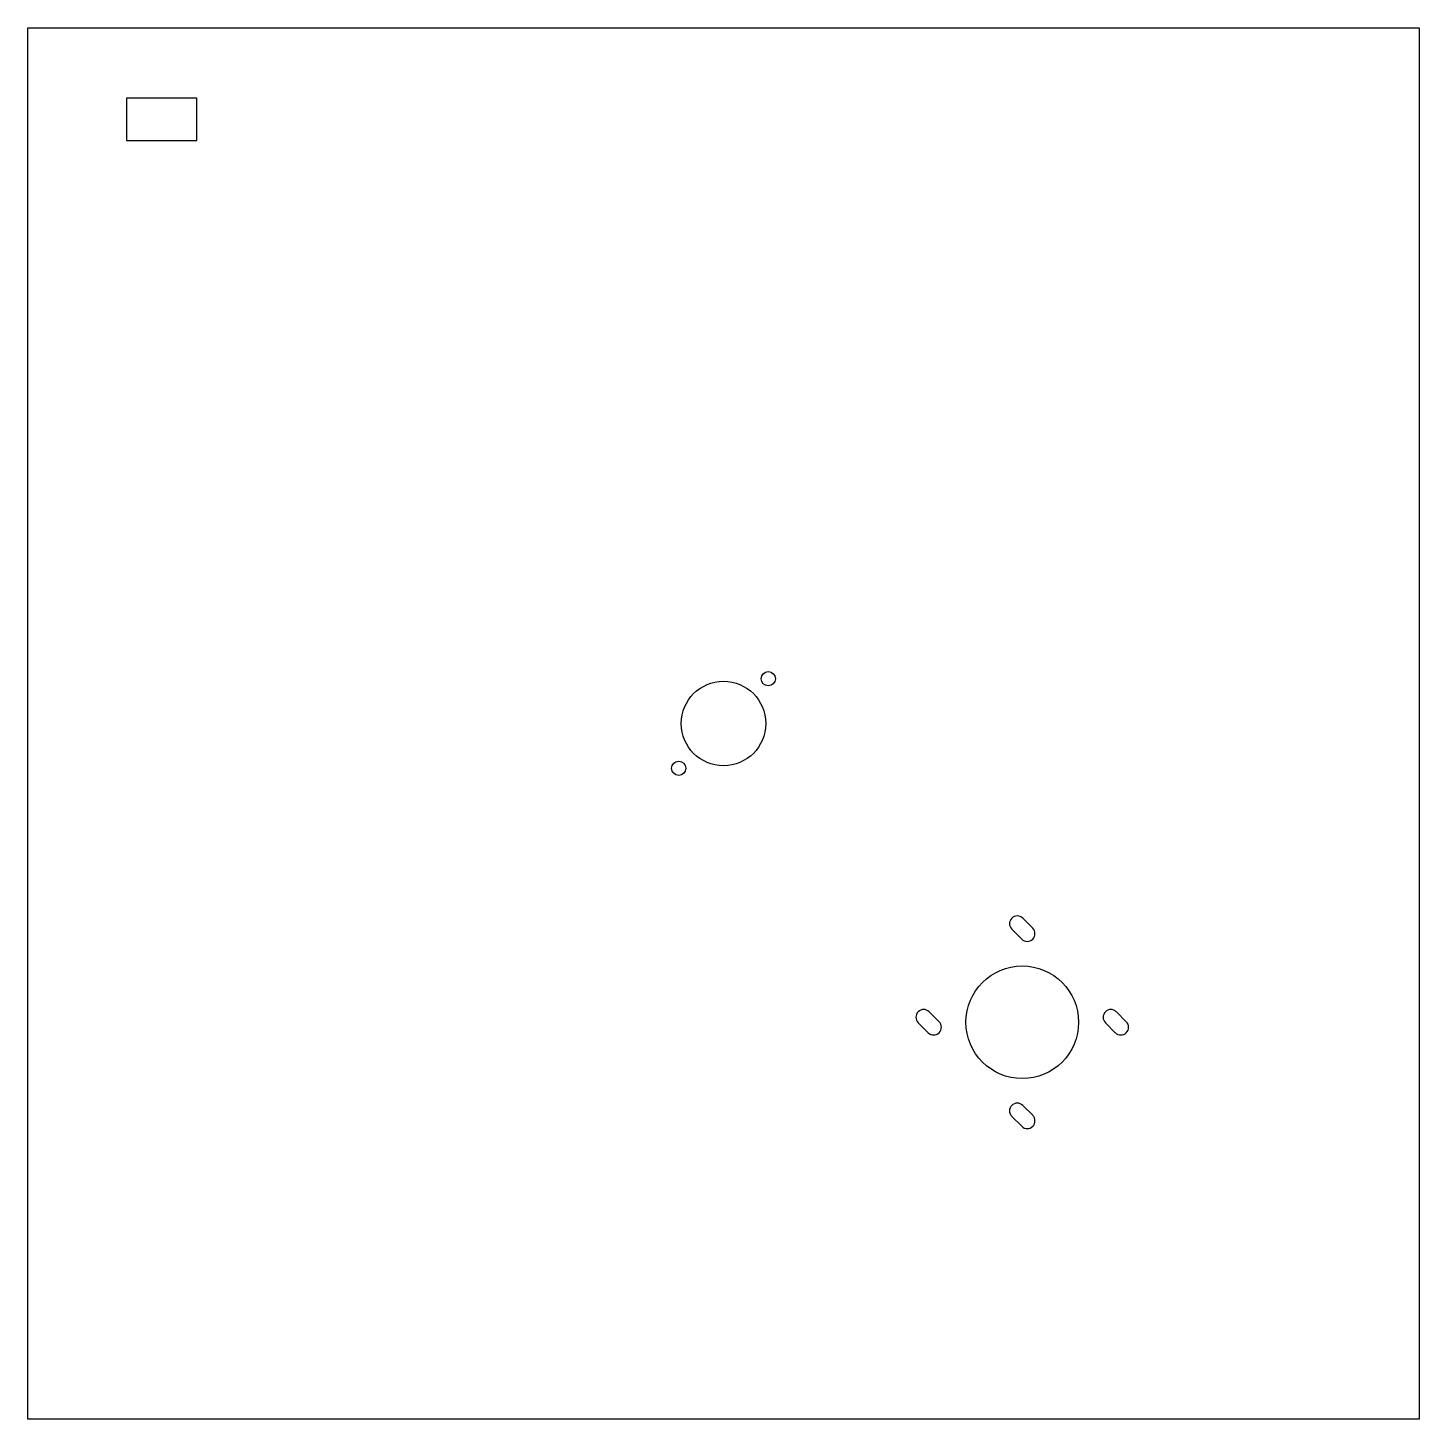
# Model space of a CAD drawing. Header units: millimetres. Extents: x -247 to 247, y -247 to 247.
import ezdxf

# ---------------------------------------------------------------- set-up
doc = ezdxf.new("R2010")
doc.units = ezdxf.units.MM
doc.layers.get('0').update_dxf_attribs({"linetype": 'CONTINUOUS'})

msp = doc.modelspace()

# ---------------------------------------------------------------- linework, layer by layer
for p, q in [((73.01, -102.35), (76.54, -105.89)), ((139.48, -102.35), (143.01, -105.89)), ((72.66, -109.78), (69.12, -106.24)), ((139.12, -109.78), (135.59, -106.24)), ((106.24, -135.59), (109.78, -139.12)), ((105.89, -143.01), (102.35, -139.48))]:
    msp.add_line(p, q)
for points in [[(-247, -247), (-247, 247), (247, 247), (247, -247)], [(-212, 207), (-187, 207), (-187, 222), (-212, 222)]]:
    msp.add_lwpolyline(points, close=True)
msp.add_lwpolyline([(109.78, -72.66), (106.24, -69.12, 1), (102.35, -73.01), (105.89, -76.54, 1)], format="xyb", close=True)
for centre, radius in [((0, 0), 15), ((15.91, 15.91), 2.5), ((-15.91, -15.91), 2.5), ((106.07, -106.07), 20)]:
    msp.add_circle(centre, radius)
for centre, start, end in [((71.06, -104.3), 45, 225), ((137.53, -104.3), 45, 225), ((74.6, -107.83), -135, 45), ((141.07, -107.83), -135, 45), ((104.3, -137.53), 45, 225), ((107.83, -141.07), -135, 45)]:
    msp.add_arc(centre, 2.75, start, end)

doc.saveas('drawing.dxf')
